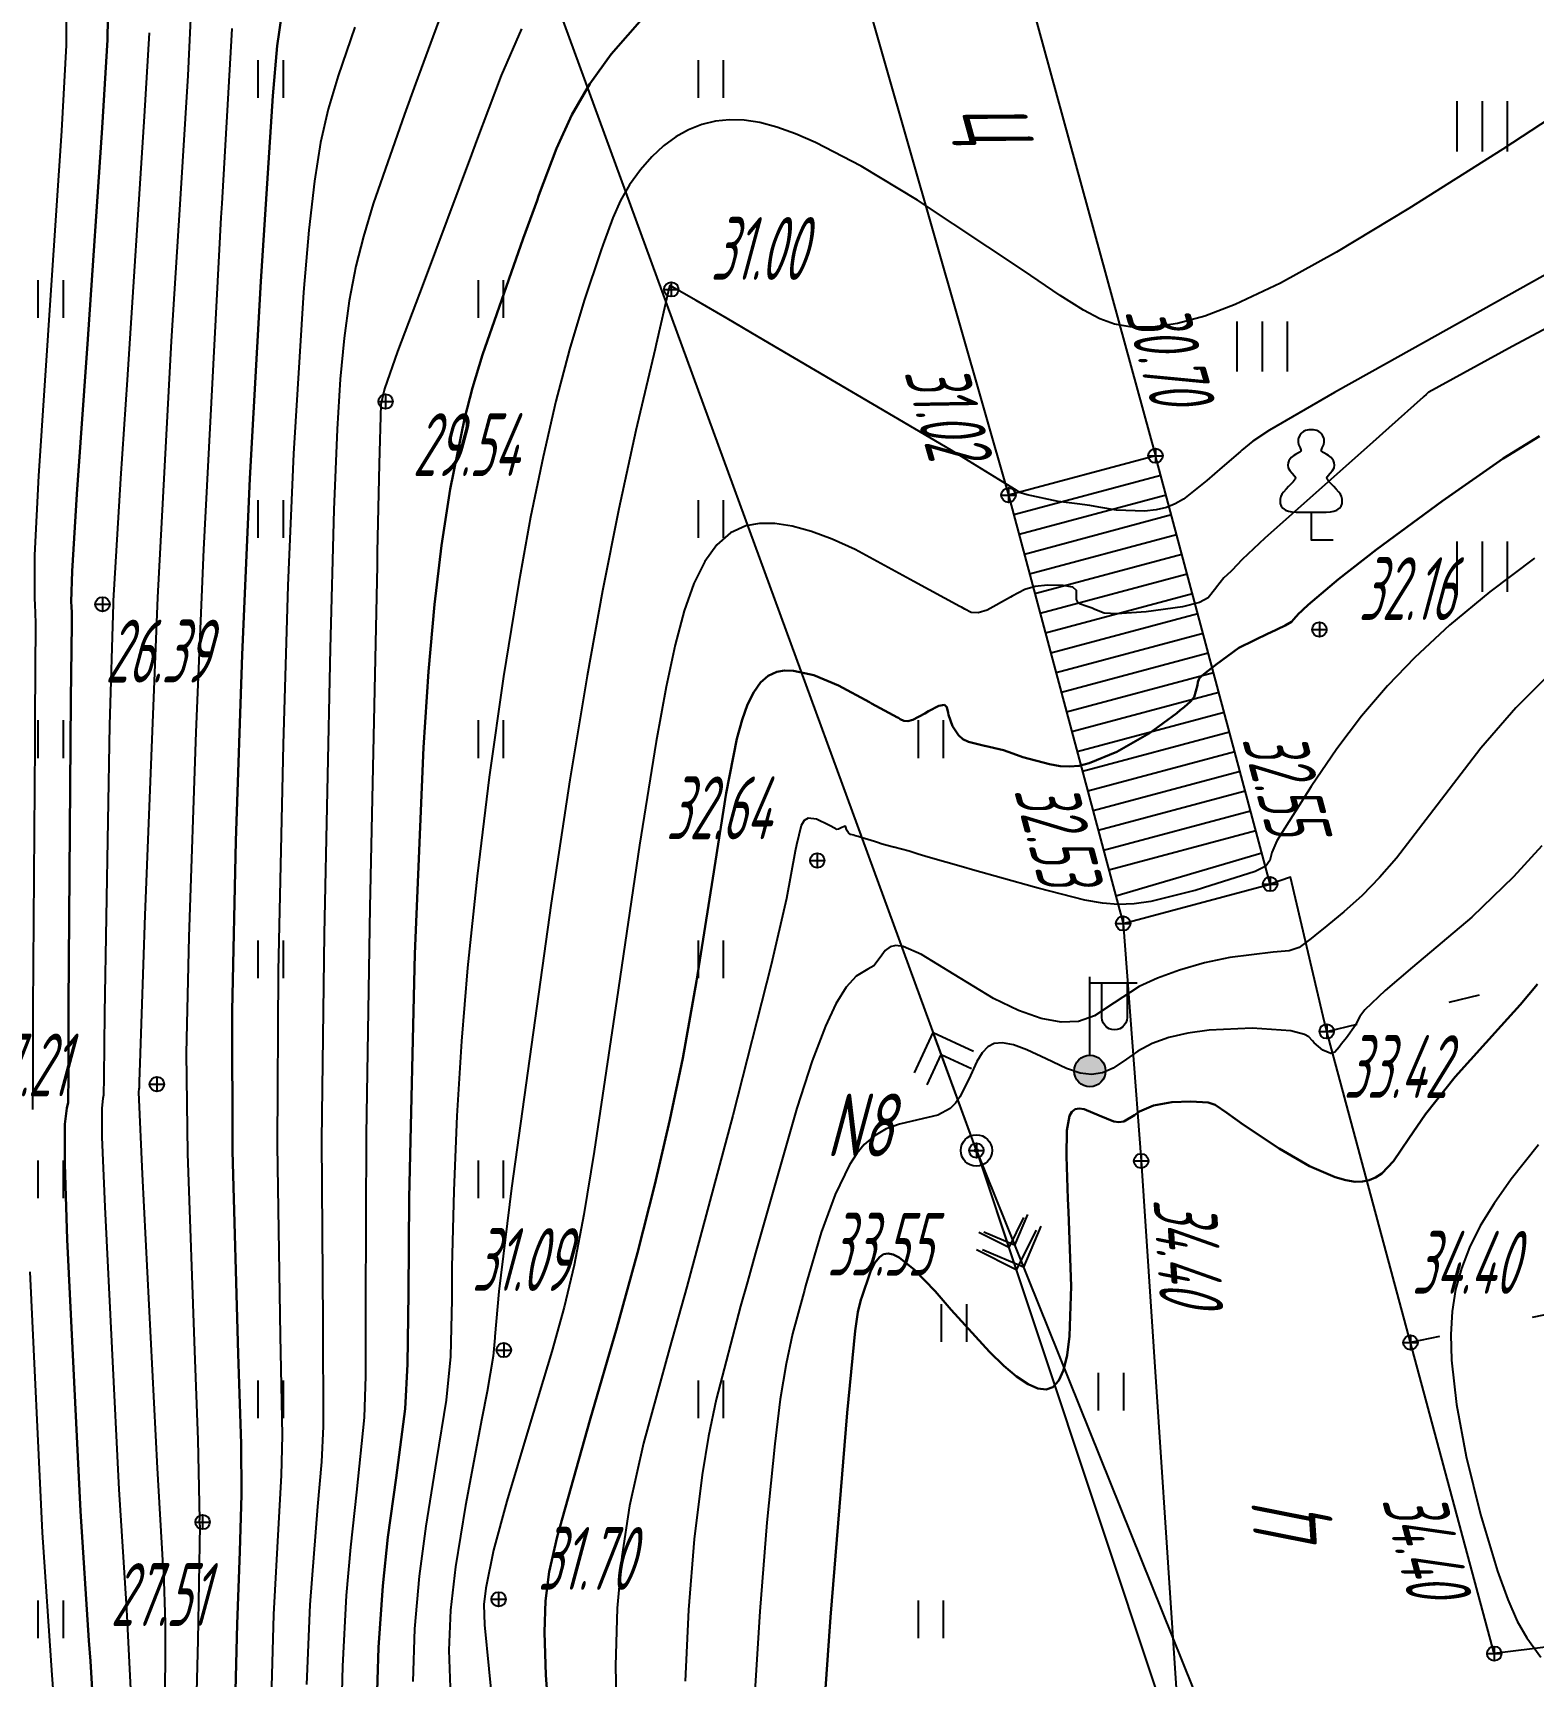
# Model space of a CAD drawing. Extents: x 1233805 to 1234355, y 654698 to 655114.
# Drawn here: x 1234234.34 to 1234258.21, y 654817.55 to 654843.69 of the extents above; entities that cross this region are included whole.
import ezdxf

# ---------------------------------------------------------------- set-up
doc = ezdxf.new("R2010")
doc.units = 0
doc.linetypes.add('ИИDash_05_15', pattern=[2, 0.5, -1.5])
for name, color, linetype, lineweight in [('ИИ_ГОРИЗОНТАЛИ_ОСН', 32, 'Continuous', 25), ('ИИ_ГОРИЗОНТАЛИ_УТОЛЩ', 32, 'Continuous', 30), ('ИИ_ДОРОГИ_АД', 7, 'Continuous', 25), ('ИИ_ЛЭП_ВН', 250, 'Continuous', 25), ('ИИ_ЛЭП_НН', 250, 'Continuous', 25), ('ИИ_ОТМЕТКИ', 7, 'Continuous', 25), ('ИИ_СООРУЖЕНИЕ', 7, 'Continuous', 25), ('ИИ_УГОДЬЯ', 7, 'Continuous', 25)]:
    doc.layers.add(name, color=color, linetype=linetype, lineweight=lineweight)
doc.styles.add('VNIPISIMPLEXCUR', font='simplex.shx', dxfattribs={"width": 0.8, "oblique": 15})
doc.styles.add('ГОСТ 2.304 КУРСИВ', font='cs_gost2304.shx', dxfattribs={"oblique": 15})

# ---------------------------------------------------------------- blocks, each defined once
blk = doc.blocks.new('ИИ05401')
at = {"color": 0, "linetype": 'Continuous', "lineweight": 25}
for points in [[(-0.4, 1.2), (-0.4, 0)], [(0.4, 1.2), (0.4, 0)]]:
    blk.add_lwpolyline(points, dxfattribs=at)
blk = doc.blocks.new('ИИ053881')
at = {"color": 0, "linetype": 'Continuous', "lineweight": 25}
blk.add_lwpolyline([(0, 0.875), (0.129, 0.876), (0.342, 0.878), (0.479, 0.882), (0.614, 0.891), (0.726, 0.907), (0.816, 0.94), (0.906, 1), (0.956, 1.071), (0.983, 1.151), (0.991, 1.231), (0.986, 1.295), (0.963, 1.379), (0.932, 1.445), (0.884, 1.516), (0.798, 1.61), (0.719, 1.692), (0.646, 1.766), (0.575, 1.842), (0.536, 1.889), (0.511, 1.929), (0.501, 1.967), (0.504, 1.992), (0.518, 2.017), (0.545, 2.049), (0.608, 2.115), (0.679, 2.198), (0.732, 2.29), (0.745, 2.372), (0.736, 2.444), (0.709, 2.515), (0.672, 2.575), (0.633, 2.617), (0.596, 2.646), (0.548, 2.678), (0.495, 2.709), (0.408, 2.76), (0.363, 2.789), (0.336, 2.812), (0.324, 2.831), (0.321, 2.846), (0.325, 2.865), (0.335, 2.89), (0.353, 2.928), (0.372, 2.968), (0.4, 3.034), (0.413, 3.103), (0.412, 3.19), (0.398, 3.247), (0.363, 3.319), (0.32, 3.377), (0.284, 3.414), (0.246, 3.444), (0.181, 3.476), (0.125, 3.489), (0.07, 3.496), (0, 3.5), (-0.07, 3.496), (-0.125, 3.489), (-0.181, 3.476), (-0.246, 3.444), (-0.284, 3.414), (-0.32, 3.377), (-0.363, 3.319), (-0.398, 3.247), (-0.412, 3.19), (-0.413, 3.103), (-0.4, 3.034), (-0.372, 2.968), (-0.353, 2.928), (-0.335, 2.89), (-0.325, 2.865), (-0.321, 2.846), (-0.324, 2.831), (-0.336, 2.812), (-0.363, 2.789), (-0.408, 2.76), (-0.495, 2.709), (-0.548, 2.678), (-0.596, 2.646), (-0.633, 2.617), (-0.672, 2.575), (-0.709, 2.515), (-0.736, 2.444), (-0.745, 2.372), (-0.732, 2.29), (-0.679, 2.198), (-0.608, 2.115), (-0.545, 2.049), (-0.518, 2.017), (-0.504, 1.992), (-0.501, 1.967), (-0.511, 1.929), (-0.536, 1.889), (-0.575, 1.842), (-0.646, 1.766), (-0.719, 1.692), (-0.798, 1.61), (-0.884, 1.516), (-0.932, 1.445), (-0.963, 1.379), (-0.986, 1.295), (-0.991, 1.231), (-0.983, 1.151), (-0.956, 1.071), (-0.906, 1), (-0.816, 0.94), (-0.726, 0.907), (-0.614, 0.891), (-0.479, 0.882), (-0.342, 0.878), (-0.129, 0.876)], close=True, dxfattribs=at)
blk.add_lwpolyline([(0, 0.875), (0, 0), (0.7, 0)], dxfattribs=at)
blk = doc.blocks.new('ии05402')
at = {"color": 0, "linetype": 'Continuous', "lineweight": 25}
for points in [[(-0.8, 0), (-0.8, 1.6)], [(0, 0), (0, 1.6)], [(0.8, 0), (0.8, 1.6)]]:
    blk.add_lwpolyline(points, dxfattribs=at)
blk = doc.blocks.new('ИИ051141')
at = {"color": 0, "linetype": 'Continuous', "lineweight": 25, "flags": 128}
for points in [[(2.5, 0.75), (3.25, 0), (2.5, -0.75)], [(3, 1), (4, 0), (3, -1)], [(0, 0), (4, 0)]]:
    blk.add_lwpolyline(points, dxfattribs=at)
blk = doc.blocks.new('ИИ051081')
at = {"linetype": 'Continuous', "lineweight": 25}
blk.add_hatch(color=0, dxfattribs=at).paths.add_polyline_path([(-0.05, 0, 1), (0.05, 0, 1)])
at = {"color": 0, "linetype": 'Continuous', "lineweight": 25}
for radius in [0.5, 0.05]:
    blk.add_circle((0, 0), radius, dxfattribs=at)
blk = doc.blocks.new('ИИ0511013')
at = {"linetype": 'Continuous', "lineweight": 25}
h = blk.add_hatch(color=0, dxfattribs=at)
edge = h.paths.add_edge_path()
edge.add_arc((0, 0), 0.5, 0, 360)
at = {"color": 0, "linetype": 'Continuous', "lineweight": 25, "flags": 128}
for points in [[(0, 0.5), (0, 3)], [(0, 2.806), (1.5, 2.806)], [(1.184, 2.806), (1.184, 1.706), (1.174, 1.617), (1.144, 1.532), (1.096, 1.456), (1.033, 1.393), (0.957, 1.345), (0.873, 1.316), (0.784, 1.306), (0.695, 1.316), (0.61, 1.345), (0.534, 1.393), (0.471, 1.456), (0.423, 1.532), (0.394, 1.617), (0.384, 1.706), (0.384, 2.806)]]:
    blk.add_lwpolyline(points, dxfattribs=at)
at = {"color": 0, "linetype": 'Continuous', "lineweight": 25}
blk.add_circle((0, 0), 0.5, dxfattribs=at)
blk = doc.blocks.new('PICKET')
at = {"color": 0, "linetype": 'Continuous', "lineweight": 25}
for p, q in [((-0.23, 0), (0.23, 0)), ((0, 0.23), (0, -0.23))]:
    blk.add_line(p, q, dxfattribs=at)
blk.add_circle((0, 0), 0.23, dxfattribs=at)
at = {"color": 0, "linetype": 'Continuous', "style": 'VNIPISIMPLEXCUR', "oblique": 15, "width": 0.8}
blk.add_attdef('OTMETKA', (1.25, 0.3), '', height=2, dxfattribs=at)
at = {"color": 8, "linetype": 'Continuous', "style": 'VNIPISIMPLEXCUR', "oblique": 15, "width": 0.8, "flags": 1}
blk.add_attdef('NOMER', (1.25, -2.7), '', height=2, dxfattribs=at)

msp = doc.modelspace()

# ---------------------------------------------------------------- linework, layer by layer
at = {"layer": 'ИИ_ГОРИЗОНТАЛИ_ОСН', "flags": 128}
for points, elevation in [([(1234234.875, 654844.285), (1234234.87, 654843.491), (1234234.798, 654842.127), (1234234.628, 654839.597), (1234234.432, 654836.644), (1234234.37, 654835.382), (1234234.37, 654834.679), (1234234.374, 654834.598), (1234234.385, 654834.304), (1234234.376, 654832.787), (1234234.372, 654832.375), (1234234.344, 654828.172), (1234234.343, 654827.095), (1234234.336, 654826.56)], 25.5), ([(1234236.866, 654844.256), (1234236.807, 654843.008), (1234236.679, 654840.959), (1234236.542, 654838.785), (1234236.323, 654834.709), (1234236.123, 654829.655), (1234236.043, 654827.301), (1234236.035, 654827.006), (1234236.031, 654826.907), (1234236.028, 654826.89), (1234236.023, 654826.84), (1234236.083, 654825.534), (1234236.317, 654820.859), (1234236.411, 654819.306), (1234236.418, 654819.226), (1234236.447, 654818.4), (1234236.441, 654816.814)], 27), ([(1234240.945, 654844.277), (1234240.518, 654843.119), (1234240.431, 654842.878), (1234240.255, 654842.392), (1234239.756, 654840.966), (1234239.6, 654840.448), (1234239.482, 654839.974), (1234239.376, 654839.427), (1234239.294, 654838.832), (1234239.232, 654838.181), (1234239.183, 654837.384), (1234239.131, 654836.101), (1234239.072, 654833.897), (1234238.974, 654829.356), (1234238.934, 654826.076), (1234238.953, 654823.173), (1234238.958, 654821.523), (1234238.931, 654820.961), (1234238.87, 654820.25), (1234238.75, 654818.682), (1234238.695, 654817.416)], 29), ([(1234236.19, 654843.689), (1234236.115, 654842.358), (1234235.842, 654838.168), (1234235.738, 654836.599), (1234235.62, 654834.656), (1234235.619, 654834.628), (1234235.617, 654834.604), (1234235.559, 654832.676), (1234235.484, 654828.095), (1234235.472, 654827.077), (1234235.466, 654826.791), (1234235.457, 654826.737), (1234235.438, 654826.586), (1234235.441, 654826.12), (1234235.486, 654825.015), (1234235.709, 654820.518), (1234235.824, 654818.698), (1234235.839, 654818.507), (1234235.902, 654817.241)], 26.5), ([(1234237.506, 654843.759), (1234237.5, 654843.658), (1234237.489, 654843.468), (1234237.347, 654840.971), (1234237.334, 654840.752), (1234237.054, 654835.471), (1234236.935, 654832.567), (1234236.823, 654829.307), (1234236.78, 654827.46), (1234236.803, 654825.865), (1234236.912, 654822.723), (1234236.964, 654821.307), (1234236.991, 654820.043), (1234236.99, 654820.032), (1234236.994, 654819.955), (1234236.996, 654819.944), (1234236.964, 654818.124), (1234236.947, 654817.293)], 27.5), ([(1234239.465, 654843.779), (1234239.196, 654843.005), (1234239.039, 654842.476), (1234238.918, 654841.941), (1234238.821, 654841.329), (1234238.733, 654840.549), (1234238.648, 654839.564), (1234238.489, 654836.991), (1234238.399, 654834.898), (1234238.322, 654832.367), (1234238.245, 654828.77), (1234238.226, 654825.989), (1234238.277, 654822.961), (1234238.306, 654821.385), (1234238.294, 654820.741), (1234238.251, 654819.982), (1234238.171, 654818.529), (1234238.083, 654815.473)], 28.5), ([(1234242.113, 654843.75), (1234241.79, 654843.01), (1234241.397, 654841.969), (1234241.319, 654841.755), (1234240.549, 654839.698), (1234240.142, 654838.618), (1234239.934, 654838.027), (1234239.877, 654837.777), (1234239.853, 654836.834), (1234239.821, 654835.427), (1234239.817, 654835.215), (1234239.7, 654829.774), (1234239.643, 654826.164), (1234239.634, 654823.428), (1234239.632, 654822.321), (1234239.61, 654821.661), (1234239.492, 654820.475), (1234239.394, 654819.6), (1234239.328, 654818.834), (1234239.267, 654817.711), (1234239.234, 654816.465)], 29.5), ([(1234260.139, 654843.42), (1234257.723, 654841.84), (1234256.228, 654840.894), (1234255.078, 654840.201), (1234254.187, 654839.708), (1234253.468, 654839.367), (1234252.983, 654839.183), (1234252.548, 654839.064), (1234252.157, 654839.008), (1234251.797, 654839.011), (1234251.548, 654839.054), (1234251.316, 654839.137), (1234251.053, 654839.276), (1234250.681, 654839.512), (1234250.098, 654839.906), (1234248.412, 654841.025), (1234247.516, 654841.569), (1234246.793, 654841.945), (1234246.471, 654842.083), (1234246.175, 654842.188), (1234245.904, 654842.26), (1234245.656, 654842.299), (1234245.425, 654842.306), (1234245.201, 654842.283), (1234244.983, 654842.23), (1234244.773, 654842.146), (1234244.569, 654842.032), (1234244.374, 654841.888), (1234244.186, 654841.714), (1234244.008, 654841.511), (1234243.835, 654841.272), (1234243.691, 654841.021), (1234243.568, 654840.748), (1234243.429, 654840.37), (1234243.415, 654840.329), (1234243.375, 654840.218), (1234243.109, 654839.433), (1234242.876, 654838.65), (1234242.661, 654837.828), (1234242.457, 654836.946), (1234242.26, 654835.986), (1234242.07, 654834.946), (1234241.829, 654833.449), (1234241.601, 654831.847), (1234241.407, 654830.274), (1234241.256, 654828.816), (1234241.161, 654827.648), (1234241.088, 654826.463), (1234241.037, 654825.268), (1234241.009, 654824.055), (1234241.004, 654823.543), (1234240.983, 654822.632), (1234240.914, 654821.938), (1234240.763, 654820.994), (1234240.592, 654819.937), (1234240.485, 654819.138), (1234240.412, 654818.303), (1234240.385, 654817.464)], 30.5), ([(1234261.28, 654840.514), (1234257.874, 654838.7), (1234256.546, 654837.971), (1234256.545, 654837.97), (1234256.507, 654837.936), (1234256.47, 654837.904), (1234256.459, 654837.893), (1234255.914, 654837.407), (1234255.655, 654837.178), (1234253.941, 654835.65), (1234253.577, 654835.31), (1234253.412, 654835.136), (1234253.402, 654835.124), (1234253.34, 654835.066), (1234253.288, 654835.019), (1234253.172, 654834.873), (1234253.159, 654834.853), (1234253.038, 654834.701), (1234252.902, 654834.625), (1234252.629, 654834.56), (1234252.052, 654834.478), (1234251.587, 654834.444), (1234251.381, 654834.459), (1234251.236, 654834.515), (1234251.192, 654834.537), (1234251.098, 654834.568), (1234251.008, 654834.598), (1234250.962, 654834.63), (1234250.945, 654834.673), (1234250.945, 654834.743), (1234250.941, 654834.82), (1234250.883, 654834.871), (1234250.73, 654834.895), (1234250.482, 654834.903), (1234250.284, 654834.884), (1234250.119, 654834.834), (1234249.921, 654834.726), (1234249.894, 654834.71), (1234249.522, 654834.505), (1234249.381, 654834.463), (1234249.267, 654834.47), (1234249.165, 654834.521), (1234249.113, 654834.551), (1234249.089, 654834.562), (1234248.356, 654834.962), (1234248.298, 654834.995), (1234247.421, 654835.471), (1234247.058, 654835.635), (1234246.727, 654835.757), (1234246.421, 654835.841), (1234246.144, 654835.884), (1234245.898, 654835.886), (1234245.681, 654835.847), (1234245.437, 654835.733), (1234245.222, 654835.545), (1234245.03, 654835.279), (1234244.858, 654834.929), (1234244.704, 654834.495), (1234244.558, 654833.955), (1234244.414, 654833.287), (1234244.257, 654832.416), (1234243.994, 654830.769), (1234243.632, 654828.315), (1234243.273, 654825.893), (1234243.105, 654824.89), (1234242.95, 654824.087), (1234242.794, 654823.418), (1234242.598, 654822.712), (1234242.236, 654821.518), (1234241.879, 654820.335), (1234241.669, 654819.553), (1234241.546, 654818.951), (1234241.518, 654818.687), (1234241.525, 654818.364), (1234241.662, 654816.965)], 31.5), ([(1234258.952, 654840.147), (1234255.875, 654838.426), (1234255.048, 654837.969), (1234254.011, 654837.368), (1234253.746, 654837.192), (1234253.574, 654837.049), (1234253.553, 654837.03), (1234253.262, 654836.779), (1234253.015, 654836.569), (1234252.964, 654836.525), (1234252.646, 654836.272), (1234252.511, 654836.194), (1234252.375, 654836.14), (1234252.212, 654836.102), (1234252.024, 654836.082), (1234251.582, 654836.098), (1234251.298, 654836.145), (1234251.154, 654836.172), (1234250.953, 654836.195), (1234250.65, 654836.232), (1234250.161, 654836.339), (1234250.051, 654836.371), (1234249.99, 654836.406), (1234249.983, 654836.412), (1234248.952, 654837.05), (1234245.882, 654838.854), (1234245.385, 654839.144), (1234244.892, 654839.433), (1234244.475, 654839.671), (1234244.466, 654839.636), (1234244.466, 654839.635), (1234244.257, 654838.734), (1234244.24, 654838.66), (1234243.934, 654837.363), (1234243.663, 654836.117), (1234243.404, 654834.813), (1234243.159, 654833.463), (1234242.886, 654831.804), (1234242.588, 654829.845), (1234241.957, 654825.313), (1234241.752, 654823.67), (1234241.689, 654822.954), (1234241.689, 654822.932), (1234241.664, 654822.637), (1234241.566, 654822.076), (1234241.484, 654821.649), (1234241.223, 654820.266), (1234241.064, 654819.291), (1234240.985, 654818.599), (1234240.96, 654817.962), (1234240.984, 654817.222)], 31), ([(1234258.228, 654835.334), (1234257.519, 654834.799), (1234256.875, 654834.265), (1234256.323, 654833.754), (1234255.892, 654833.303), (1234255.479, 654832.817), (1234255.086, 654832.299), (1234254.675, 654831.698), (1234254.13, 654830.836), (1234254.048, 654830.65), (1234254.048, 654830.649), (1234254.019, 654830.525), (1234253.955, 654830.434), (1234253.787, 654830.346), (1234252.964, 654830.087), (1234252.83, 654830.048), (1234252.804, 654830.041), (1234252.128, 654829.869), (1234251.86, 654829.833), (1234251.608, 654829.824), (1234251.356, 654829.843), (1234251.074, 654829.89), (1234250.331, 654830.083), (1234250.273, 654830.1), (1234249.289, 654830.377), (1234249.145, 654830.417), (1234248.583, 654830.577), (1234248.427, 654830.626), (1234248.279, 654830.672), (1234248.038, 654830.736), (1234248.034, 654830.737), (1234247.852, 654830.785), (1234247.777, 654830.811), (1234247.732, 654830.827), (1234247.626, 654830.857), (1234247.624, 654830.858), (1234247.535, 654830.883), (1234247.5, 654830.896), (1234247.468, 654830.907), (1234247.405, 654830.923), (1234247.404, 654830.924), (1234247.349, 654830.938), (1234247.314, 654830.962), (1234247.293, 654830.995), (1234247.28, 654831.034), (1234247.279, 654831.041), (1234247.265, 654831.069), (1234247.211, 654831.049), (1234247.199, 654831.042), (1234247.157, 654831.021), (1234247.126, 654831.018), (1234247.114, 654831.025), (1234247.107, 654831.029), (1234247.103, 654831.032), (1234247.013, 654831.082), (1234247.006, 654831.086), (1234246.807, 654831.183), (1234246.673, 654831.197), (1234246.612, 654831.16), (1234246.564, 654831.082), (1234246.487, 654830.772), (1234246.47, 654830.67), (1234246.329, 654829.919), (1234246.087, 654828.865), (1234245.476, 654826.468), (1234244.743, 654823.742), (1234244.469, 654822.762), (1234244.058, 654821.257), (1234243.834, 654820.257), (1234243.709, 654819.454), (1234243.637, 654818.629), (1234243.612, 654817.713), (1234243.633, 654816.656)], 32.5), ([(1234258.444, 654833.467), (1234257.929, 654832.953), (1234257.374, 654832.308), (1234256.681, 654831.401), (1234256.032, 654830.558), (1234255.763, 654830.252), (1234255.485, 654829.968), (1234255.198, 654829.707), (1234254.867, 654829.436), (1234254.793, 654829.377), (1234254.677, 654829.283), (1234254.487, 654829.141), (1234254.324, 654829.088), (1234254.073, 654829.063), (1234253.381, 654828.98), (1234252.979, 654828.893), (1234252.584, 654828.781), (1234252.233, 654828.654), (1234251.941, 654828.518), (1234251.54, 654828.258), (1234251.227, 654828.055), (1234250.974, 654827.965), (1234250.701, 654827.952), (1234250.381, 654828.01), (1234250.021, 654828.136), (1234249.625, 654828.33), (1234248.996, 654828.711), (1234248.48, 654829.026), (1234248.185, 654829.157), (1234248.071, 654829.172), (1234247.977, 654829.149), (1234247.901, 654829.09), (1234247.822, 654828.98), (1234247.718, 654828.847), (1234247.622, 654828.793), (1234247.438, 654828.681), (1234247.277, 654828.507), (1234247.113, 654828.244), (1234246.948, 654827.89), (1234246.741, 654827.338), (1234246.497, 654826.583), (1234245.838, 654824.285), (1234245.71, 654823.823), (1234245.601, 654823.433), (1234245.209, 654821.948), (1234245.088, 654821.365), (1234244.988, 654820.75), (1234244.864, 654819.728), (1234244.771, 654818.607), (1234244.716, 654817.468)], 33), ([(1234258.343, 654830.758), (1234257.896, 654830.261), (1234257.23, 654829.624), (1234256.29, 654828.824), (1234255.852, 654828.457), (1234255.532, 654828.149), (1234255.448, 654828.041), (1234255.399, 654827.942), (1234255.382, 654827.902), (1234255.236, 654827.701), (1234255.161, 654827.609), (1234255.123, 654827.556), (1234255.055, 654827.475), (1234254.991, 654827.456), (1234254.861, 654827.509), (1234254.723, 654827.623), (1234254.695, 654827.656), (1234254.638, 654827.717), (1234254.572, 654827.758), (1234254.352, 654827.816), (1234253.735, 654827.855), (1234253.054, 654827.826), (1234252.713, 654827.778), (1234252.412, 654827.707), (1234252.148, 654827.61), (1234251.918, 654827.489), (1234251.737, 654827.363), (1234251.525, 654827.219), (1234251.357, 654827.145), (1234251.184, 654827.118), (1234250.999, 654827.141), (1234250.783, 654827.216), (1234250.46, 654827.367), (1234250.153, 654827.512), (1234249.941, 654827.591), (1234249.768, 654827.625), (1234249.631, 654827.611), (1234249.531, 654827.559), (1234249.441, 654827.464), (1234249.358, 654827.325), (1234249.256, 654827.103), (1234249.093, 654826.769), (1234249.016, 654826.661), (1234248.934, 654826.58), (1234248.739, 654826.475), (1234248.42, 654826.397), (1234248.128, 654826.331), (1234247.914, 654826.253), (1234247.728, 654826.146), (1234247.566, 654826.005), (1234247.447, 654825.861), (1234247.331, 654825.681), (1234247.103, 654825.213), (1234246.883, 654824.606), (1234246.634, 654823.759), (1234246.615, 654823.69), (1234246.588, 654823.594), (1234246.427, 654822.997), (1234246.323, 654822.518), (1234246.231, 654821.954), (1234246.142, 654821.243), (1234246.018, 654819.996), (1234245.904, 654818.576), (1234245.819, 654817.226)], 33.5), ([(1234258.29, 654826.003), (1234257.86, 654825.457), (1234257.586, 654825.068), (1234257.366, 654824.71), (1234257.194, 654824.369), (1234257.065, 654824.035), (1234256.973, 654823.7), (1234256.918, 654823.352), (1234256.896, 654822.982), (1234256.908, 654822.576), (1234256.989, 654821.868), (1234257.144, 654821.042), (1234257.371, 654820.122), (1234257.64, 654819.222), (1234257.803, 654818.768), (1234257.953, 654818.425), (1234258.107, 654818.158), (1234258.328, 654817.851)], 34.5), ([(1234234.292, 654823.978), (1234234.492, 654819.834), (1234234.644, 654817.564), (1234234.681, 654817.071)], 25.5)]:
    msp.add_lwpolyline(points, dxfattribs=dict(at, elevation=elevation))
at = {"layer": 'ИИ_ГОРИЗОНТАЛИ_УТОЛЩ', "flags": 128}
for points, elevation in [([(1234235.539, 654844.275), (1234235.528, 654843.575), (1234235.447, 654842.177), (1234235.214, 654838.817), (1234235.041, 654836.349), (1234234.965, 654835.126), (1234234.953, 654834.635), (1234234.957, 654834.565), (1234234.961, 654834.463), (1234234.96, 654834.28), (1234234.948, 654833.087), (1234234.911, 654828.225), (1234234.907, 654827.118), (1234234.901, 654826.675), (1234234.885, 654826.584), (1234234.852, 654826.331), (1234234.849, 654825.698), (1234234.889, 654824.497), (1234235.1, 654820.176), (1234235.235, 654818.116), (1234235.26, 654817.789), (1234235.357, 654816.085)], 26), ([(1234238.296, 654843.955), (1234238.226, 654843.479), (1234238.161, 654842.685), (1234237.97, 654839.733), (1234237.796, 654836.598), (1234237.671, 654833.792), (1234237.572, 654830.837), (1234237.514, 654828.13), (1234237.518, 654825.902), (1234237.608, 654822.677), (1234237.654, 654821.246), (1234237.661, 654820.441), (1234237.634, 654819.534), (1234237.593, 654818.377), (1234237.508, 654814.998)], 28), ([(1234244.073, 654843.953), (1234243.54, 654843.35), (1234243.2, 654842.878), (1234242.915, 654842.383), (1234242.671, 654841.848), (1234242.393, 654841.108), (1234242.363, 654841.022), (1234242.143, 654840.415), (1234241.495, 654838.566), (1234241.336, 654838.041), (1234241.207, 654837.548), (1234240.981, 654836.428), (1234240.843, 654835.536), (1234240.73, 654834.597), (1234240.635, 654833.53), (1234240.555, 654832.319), (1234240.418, 654829.037), (1234240.329, 654825.156), (1234240.317, 654823.642), (1234240.304, 654822.51), (1234240.262, 654821.8), (1234240.12, 654820.704), (1234239.99, 654819.758), (1234239.907, 654818.986), (1234239.84, 654818.007), (1234239.81, 654816.964)], 30), ([(1234258.308, 654837.274), (1234257.732, 654836.919), (1234256.758, 654836.239), (1234255.713, 654835.47), (1234255.111, 654834.999), (1234254.629, 654834.591), (1234254.459, 654834.43), (1234254.457, 654834.427), (1234254.442, 654834.412), (1234254.43, 654834.401), (1234254.402, 654834.364), (1234254.4, 654834.361), (1234254.363, 654834.317), (1234254.264, 654834.259), (1234254.016, 654834.146), (1234254.005, 654834.141), (1234253.528, 654833.906), (1234253.163, 654833.641), (1234253.138, 654833.621), (1234252.994, 654833.507), (1234252.942, 654833.467), (1234252.895, 654833.42), (1234252.874, 654833.359), (1234252.866, 654833.311), (1234252.815, 654833.123), (1234252.759, 654833.052), (1234252.654, 654832.962), (1234252.593, 654832.914), (1234252.539, 654832.869), (1234252.102, 654832.546), (1234251.583, 654832.253), (1234251.147, 654832.071), (1234250.984, 654832.031), (1234250.831, 654832.016), (1234250.685, 654832.025), (1234250.512, 654832.058), (1234250.092, 654832.167), (1234249.931, 654832.225), (1234249.782, 654832.278), (1234249.485, 654832.347), (1234249.481, 654832.348), (1234249.227, 654832.41), (1234249.136, 654832.455), (1234249.064, 654832.515), (1234248.969, 654832.662), (1234248.909, 654832.839), (1234248.904, 654832.873), (1234248.883, 654832.964), (1234248.843, 654832.998), (1234248.751, 654832.981), (1234248.589, 654832.899), (1234248.529, 654832.864), (1234248.339, 654832.763), (1234248.261, 654832.74), (1234248.197, 654832.744), (1234248.139, 654832.773), (1234248.11, 654832.79), (1234248.096, 654832.797), (1234247.684, 654833.022), (1234247.652, 654833.041), (1234247.158, 654833.309), (1234246.767, 654833.47), (1234246.439, 654833.542), (1234246.299, 654833.543), (1234246.177, 654833.522), (1234246.039, 654833.458), (1234245.917, 654833.352), (1234245.809, 654833.203), (1234245.711, 654833.006), (1234245.624, 654832.761), (1234245.541, 654832.457), (1234245.372, 654831.594), (1234245.158, 654830.243), (1234244.899, 654828.603), (1234244.68, 654827.379), (1234244.476, 654826.397), (1234244.236, 654825.368), (1234243.958, 654824.281), (1234243.63, 654823.088), (1234243.203, 654821.615), (1234242.68, 654819.764), (1234242.556, 654819.211), (1234242.495, 654818.749), (1234242.479, 654818.248), (1234242.504, 654817.566), (1234242.628, 654815.843)], 32), ([(1234258.277, 654828.554), (1234257.999, 654828.226), (1234257.697, 654827.895), (1234256.968, 654827.084), (1234256.493, 654826.488), (1234256.231, 654826.099), (1234255.985, 654825.741), (1234255.799, 654825.545), (1234255.702, 654825.48), (1234255.6, 654825.437), (1234255.491, 654825.415), (1234255.374, 654825.413), (1234255.226, 654825.436), (1234255.057, 654825.485), (1234254.652, 654825.661), (1234254.165, 654825.94), (1234253.597, 654826.319), (1234253.333, 654826.509), (1234253.149, 654826.636), (1234253.037, 654826.673), (1234252.761, 654826.692), (1234252.457, 654826.681), (1234252.17, 654826.628), (1234251.947, 654826.53), (1234251.866, 654826.473), (1234251.695, 654826.374), (1234251.618, 654826.362), (1234251.535, 654826.372), (1234251.305, 654826.467), (1234251.064, 654826.566), (1234250.983, 654826.578), (1234250.921, 654826.566), (1234250.871, 654826.528), (1234250.834, 654826.461), (1234250.791, 654826.227), (1234250.783, 654825.819), (1234250.807, 654825.14), (1234250.817, 654824.936), (1234250.859, 654823.754), (1234250.834, 654822.957), (1234250.795, 654822.654), (1234250.737, 654822.418), (1234250.661, 654822.25), (1234250.567, 654822.148), (1234250.459, 654822.111), (1234250.327, 654822.126), (1234250.172, 654822.194), (1234249.991, 654822.314), (1234249.789, 654822.484), (1234249.559, 654822.707), (1234248.952, 654823.378), (1234248.695, 654823.671), (1234248.365, 654824.013), (1234248.122, 654824.208), (1234248.027, 654824.255), (1234247.946, 654824.272), (1234247.875, 654824.259), (1234247.809, 654824.215), (1234247.735, 654824.124), (1234247.664, 654823.988), (1234247.521, 654823.564), (1234247.52, 654823.557), (1234247.519, 654823.554), (1234247.467, 654823.339), (1234247.423, 654823.043), (1234247.296, 654821.736), (1234247.032, 654818.49), (1234246.839, 654815.77)], 34)]:
    msp.add_lwpolyline(points, dxfattribs=dict(at, elevation=elevation))
at = {"layer": 'ИИ_ДОРОГИ_АД', "flags": 128}
for points in [[(1234249.152, 654848.089), (1234252.2, 654836.961)], [(1234246.69, 654847.413), (1234249.862, 654836.335)], [(1234272.133, 654819.757), (1234266.46, 654818.978), (1234266.331, 654820.036), (1234263.112, 654819.651), (1234263.195, 654818.601), (1234257.588, 654817.908), (1234254.924, 654827.805), (1234254.866, 654828.042), (1234254.348, 654830.26), (1234254.023, 654830.149)], [(1234251.685, 654829.523), (1234251.971, 654825.745), (1234254.398, 654789.159), (1234254.392, 654788.455)]]:
    msp.add_lwpolyline(points, dxfattribs=at)
at = {"layer": 'ИИ_ЛЭП_ВН', "flags": 128}
for points in [[(1234249.351, 654825.911), (1234230.643, 654877.053), (1234219.422, 654907.631), (1234196.274, 654950.12), (1234161.978, 654934.825)], [(1234249.351, 654825.911), (1234265.551, 654785.678), (1234269.79, 654729.767)], [(1234249.351, 654825.911), (1234262.875, 654785.279), (1234269.346, 654729.68)]]:
    msp.add_lwpolyline(points, dxfattribs=at)
at = {"layer": 'ИИ_СООРУЖЕНИЕ'}
msp.add_lwpolyline([(1234252.2, 654836.961), (1234249.862, 654836.335), (1234251.685, 654829.523), (1234254.023, 654830.149)], close=True, dxfattribs=at)
for points in [[(1234252.284, 654836.647), (1234249.946, 654836.021)], [(1234252.368, 654836.333), (1234250.03, 654835.707)], [(1234252.452, 654836.019), (1234250.114, 654835.393)], [(1234252.536, 654835.705), (1234250.198, 654835.079)], [(1234252.62, 654835.391), (1234250.282, 654834.765)], [(1234252.704, 654835.077), (1234250.366, 654834.451)], [(1234252.788, 654834.763), (1234250.45, 654834.137)], [(1234252.872, 654834.449), (1234250.534, 654833.823)], [(1234252.956, 654834.135), (1234250.618, 654833.509)], [(1234253.04, 654833.821), (1234250.702, 654833.195)], [(1234253.124, 654833.507), (1234250.786, 654832.882)], [(1234253.208, 654833.193), (1234250.87, 654832.568)], [(1234253.292, 654832.879), (1234250.954, 654832.254)], [(1234253.376, 654832.565), (1234251.038, 654831.94)], [(1234253.46, 654832.251), (1234251.122, 654831.626)], [(1234253.544, 654831.938), (1234251.206, 654831.312)], [(1234253.628, 654831.624), (1234251.29, 654830.998)], [(1234253.712, 654831.31), (1234251.375, 654830.684)], [(1234253.796, 654830.996), (1234251.459, 654830.37)], [(1234253.891, 654830.642), (1234251.57, 654829.955)]]:
    msp.add_lwpolyline(points, dxfattribs=at)
at = {"layer": 'ИИ_УГОДЬЯ', "linetype": 'ИИDash_05_15', "flags": 128}
for points in [[(1234300.845, 654845.205), (1234299.466, 654846.278), (1234283.013, 654831.513), (1234281.982, 654832.112), (1234276.833, 654829.013), (1234272.296, 654823.906), (1234261.812, 654822), (1234258.907, 654823.399), (1234256.256, 654822.856)], [(1234254.924, 654827.805), (1234268.489, 654831.039), (1234271.345, 654837.136), (1234278.996, 654842.344), (1234283.015, 654839.302), (1234291.239, 654838.895)]]:
    msp.add_lwpolyline(points, dxfattribs=at)

# ---------------------------------------------------------------- block references
at = {"layer": 'ИИ_ЛЭП_ВН', "xscale": 0.5, "yscale": 0.5, "zscale": 0.5}
for rotation in [110.0930134351729, 288.4097805003393, 291.9324102452406]:
    msp.add_blockref('ИИ051141', (1234249.351, 654825.911), dxfattribs=dict(at, rotation=rotation))
msp.add_blockref('ИИ051081', (1234249.351, 654825.911), dxfattribs=at)
at = {"layer": 'ИИ_ЛЭП_НН', "xscale": 0.5, "yscale": 0.5, "zscale": 0.5}
msp.add_blockref('ИИ0511013', (1234251.156, 654827.175, -11.67), dxfattribs=at)
at = {"layer": 'ИИ_ОТМЕТКИ'}
ref = msp.add_blockref('PICKET', (1234244.498, 654839.608, 31.001), dxfattribs=dict(at, xscale=0.5, yscale=0.5, zscale=0.5))
ref.add_attrib('OTMETKA', '31.00', (1234245.123, 654839.758, 31.001), dxfattribs={"layer": '0', "color": 0, "linetype": 'Continuous', "height": 1, "style": 'ГОСТ 2.304 КУРСИВ', "oblique": 15, "width": 0.65})
ref = msp.add_blockref('PICKET', (1234252.2, 654836.961, 30.701), dxfattribs=dict(at, xscale=0.5, yscale=0.5, zscale=0.5))
ref.add_attrib('OTMETKA', '30.70', (1234251.706, 654839.247, 30.701), dxfattribs={"layer": '0', "color": 0, "linetype": 'Continuous', "height": 1, "rotation": 285.9755, "style": 'ГОСТ 2.304 КУРСИВ', "oblique": 15, "width": 0.65})
ref = msp.add_blockref('PICKET', (1234249.862, 654836.335, 31.02), dxfattribs=dict(at, xscale=0.5, yscale=0.5, zscale=0.5))
ref.add_attrib('OTMETKA', '31.02', (1234248.196, 654838.285, 31.02), dxfattribs={"layer": '0', "color": 0, "linetype": 'Continuous', "height": 1, "rotation": 285.9755, "style": 'ГОСТ 2.304 КУРСИВ', "oblique": 15, "width": 0.65})
ref = msp.add_blockref('PICKET', (1234239.953, 654837.824, 29.541), dxfattribs=dict(at, xscale=0.5, yscale=0.5, zscale=0.5))
ref.add_attrib('OTMETKA', '29.54', (1234240.385, 654836.638, 29.541), dxfattribs={"layer": '0', "color": 0, "linetype": 'Continuous', "height": 1, "style": 'ГОСТ 2.304 КУРСИВ', "oblique": 15, "width": 0.65})
ref = msp.add_blockref('PICKET', (1234254.806, 654834.197, 32.16), dxfattribs=dict(at, xscale=0.5, yscale=0.5, zscale=0.5))
ref.add_attrib('OTMETKA', '32.16', (1234255.431, 654834.347, 32.16), dxfattribs={"layer": '0', "color": 0, "linetype": 'Continuous', "height": 1, "style": 'ГОСТ 2.304 КУРСИВ', "oblique": 15, "width": 0.65})
ref = msp.add_blockref('PICKET', (1234235.45, 654834.598, 26.393), dxfattribs=dict(at, xscale=0.5, yscale=0.5, zscale=0.5))
ref.add_attrib('OTMETKA', '26.39', (1234235.495, 654833.354, 26.393), dxfattribs={"layer": '0', "color": 0, "linetype": 'Continuous', "height": 1, "style": 'ГОСТ 2.304 КУРСИВ', "oblique": 15, "width": 0.65})
ref = msp.add_blockref('PICKET', (1234254.023, 654830.149, 32.548), dxfattribs=dict(at, xscale=0.5, yscale=0.5, zscale=0.5))
ref.add_attrib('OTMETKA', '32.55', (1234253.572, 654832.448, 32.548), dxfattribs={"layer": '0', "color": 0, "linetype": 'Continuous', "height": 1, "rotation": 284.9858, "style": 'ГОСТ 2.304 КУРСИВ', "oblique": 15, "width": 0.65})
ref = msp.add_blockref('PICKET', (1234246.819, 654830.523, 32.636), dxfattribs=dict(at, xscale=0.5, yscale=0.5, zscale=0.5))
ref.add_attrib('OTMETKA', '32.64', (1234244.415, 654830.86, 32.636), dxfattribs={"layer": '0', "color": 0, "linetype": 'Continuous', "height": 1, "style": 'ГОСТ 2.304 КУРСИВ', "oblique": 15, "width": 0.65})
ref = msp.add_blockref('PICKET', (1234251.685, 654829.523, 32.534), dxfattribs=dict(at, xscale=0.5, yscale=0.5, zscale=0.5))
ref.add_attrib('OTMETKA', '32.53', (1234249.945, 654831.632, 32.534), dxfattribs={"layer": '0', "color": 0, "linetype": 'Continuous', "height": 1, "rotation": 284.9858, "style": 'ГОСТ 2.304 КУРСИВ', "oblique": 15, "width": 0.65})
ref = msp.add_blockref('PICKET', (1234254.924, 654827.805, 33.42), dxfattribs=dict(at, xscale=0.5, yscale=0.5, zscale=0.5))
ref.add_attrib('OTMETKA', '33.42', (1234255.193, 654826.745, 33.42), dxfattribs={"layer": '0', "color": 0, "linetype": 'Continuous', "height": 1, "style": 'ГОСТ 2.304 КУРСИВ', "oblique": 15, "width": 0.65})
ref = msp.add_blockref('PICKET', (1234236.315, 654826.965, 27.207), dxfattribs=dict(at, xscale=0.5, yscale=0.5, zscale=0.5))
ref.add_attrib('OTMETKA', '27.21', (1234233.386, 654826.771, 27.207), dxfattribs={"layer": '0', "color": 0, "linetype": 'Continuous', "height": 1, "style": 'ГОСТ 2.304 КУРСИВ', "oblique": 15, "width": 0.65})
ref = msp.add_blockref('PICKET', (1234249.351, 654825.911, 33.546), dxfattribs=dict(at, xscale=0.5, yscale=0.5, zscale=0.5))
ref.add_attrib('OTMETKA', '33.55', (1234246.978, 654823.919, 33.546), dxfattribs={"layer": '0', "color": 0, "linetype": 'Continuous', "height": 1, "style": 'ГОСТ 2.304 КУРСИВ', "oblique": 15, "width": 0.65})
ref = msp.add_blockref('PICKET', (1234251.971, 654825.745, 34.4), dxfattribs=dict(at, xscale=0.5, yscale=0.5, zscale=0.5))
ref.add_attrib('OTMETKA', '34.40', (1234252.162, 654825.131, 34.4), dxfattribs={"layer": '0', "color": 0, "linetype": 'Continuous', "height": 1, "rotation": 273.7948, "style": 'ГОСТ 2.304 КУРСИВ', "oblique": 15, "width": 0.65})
ref = msp.add_blockref('PICKET', (1234241.833, 654822.736, 31.088), dxfattribs=dict(at, xscale=0.5, yscale=0.5, zscale=0.5))
ref.add_attrib('OTMETKA', '31.09', (1234241.327, 654823.676, 31.088), dxfattribs={"layer": '0', "color": 0, "linetype": 'Continuous', "height": 1, "style": 'ГОСТ 2.304 КУРСИВ', "oblique": 15, "width": 0.65})
ref = msp.add_blockref('PICKET', (1234256.256, 654822.856, 34.4), dxfattribs=dict(at, xscale=0.5, yscale=0.5, zscale=0.5))
ref.add_attrib('OTMETKA', '34.40', (1234256.279, 654823.631, 34.4), dxfattribs={"layer": '0', "color": 0, "linetype": 'Continuous', "height": 1, "style": 'ГОСТ 2.304 КУРСИВ', "oblique": 15, "width": 0.65})
ref = msp.add_blockref('PICKET', (1234257.588, 654817.908, 34.4), dxfattribs=dict(at, xscale=0.5, yscale=0.5, zscale=0.5))
ref.add_attrib('OTMETKA', '34.40', (1234255.797, 654820.346, 34.4), dxfattribs={"layer": '0', "color": 0, "linetype": 'Continuous', "height": 1, "rotation": 285.066, "style": 'ГОСТ 2.304 КУРСИВ', "oblique": 15, "width": 0.65})
ref = msp.add_blockref('PICKET', (1234237.043, 654820.001, 27.512), dxfattribs=dict(at, xscale=0.5, yscale=0.5, zscale=0.5))
ref.add_attrib('OTMETKA', '27.51', (1234235.579, 654818.348, 27.512), dxfattribs={"layer": '0', "color": 0, "linetype": 'Continuous', "height": 1, "style": 'ГОСТ 2.304 КУРСИВ', "oblique": 15, "width": 0.65})
ref = msp.add_blockref('PICKET', (1234241.75, 654818.772, 31.702), dxfattribs=dict(at, xscale=0.5, yscale=0.5, zscale=0.5))
ref.add_attrib('OTMETKA', '31.70', (1234242.375, 654818.922, 31.702), dxfattribs={"layer": '0', "color": 0, "linetype": 'Continuous', "height": 1, "style": 'ГОСТ 2.304 КУРСИВ', "oblique": 15, "width": 0.65})
at = {"layer": 'ИИ_УГОДЬЯ', "xscale": 0.5, "yscale": 0.5, "zscale": 0.5}
for name, p in [('ИИ05401', (1234238.123, 654842.653)), ('ИИ05401', (1234245.123, 654842.653)), ('ии05402', (1234257.4, 654841.799)), ('ИИ05401', (1234234.623, 654839.153)), ('ИИ05401', (1234241.623, 654839.153)), ('ии05402', (1234253.9, 654838.299)), ('ИИ053881', (1234254.676, 654835.625, -11.67)), ('ИИ05401', (1234238.123, 654835.653)), ('ИИ05401', (1234245.123, 654835.653)), ('ии05402', (1234257.4, 654834.799)), ('ИИ05401', (1234234.623, 654832.153)), ('ИИ05401', (1234241.623, 654832.153)), ('ИИ05401', (1234248.623, 654832.153)), ('ИИ05401', (1234238.123, 654828.653)), ('ИИ05401', (1234245.123, 654828.653)), ('ИИ05401', (1234234.623, 654825.153)), ('ИИ05401', (1234241.623, 654825.153)), ('ИИ05401', (1234248.992, 654822.868)), ('ИИ05401', (1234251.489, 654821.774)), ('ИИ05401', (1234238.123, 654821.653)), ('ИИ05401', (1234245.123, 654821.653)), ('ИИ05401', (1234234.623, 654818.153)), ('ИИ05401', (1234248.623, 654818.153))]:
    msp.add_blockref(name, p, dxfattribs=at)

# ---------------------------------------------------------------- texts
at = {"layer": 'ИИ_ДОРОГИ_АД', "style": 'ГОСТ 2.304 КУРСИВ', "oblique": 15, "width": 0.8}
for rotation, p in [(285.3512, (1234249.104, 654842.455)), (93.7947, (1234254.773, 654819.564))]:
    msp.add_text('Ц', height=1, rotation=rotation, dxfattribs=at).set_placement(p)
at = {"layer": 'ИИ_ЛЭП_ВН', "style": 'ГОСТ 2.304 КУРСИВ', "oblique": 15, "width": 0.8}
msp.add_text('N8', height=1, dxfattribs=at).set_placement((1234246.963, 654825.814))

doc.saveas('drawing.dxf')
